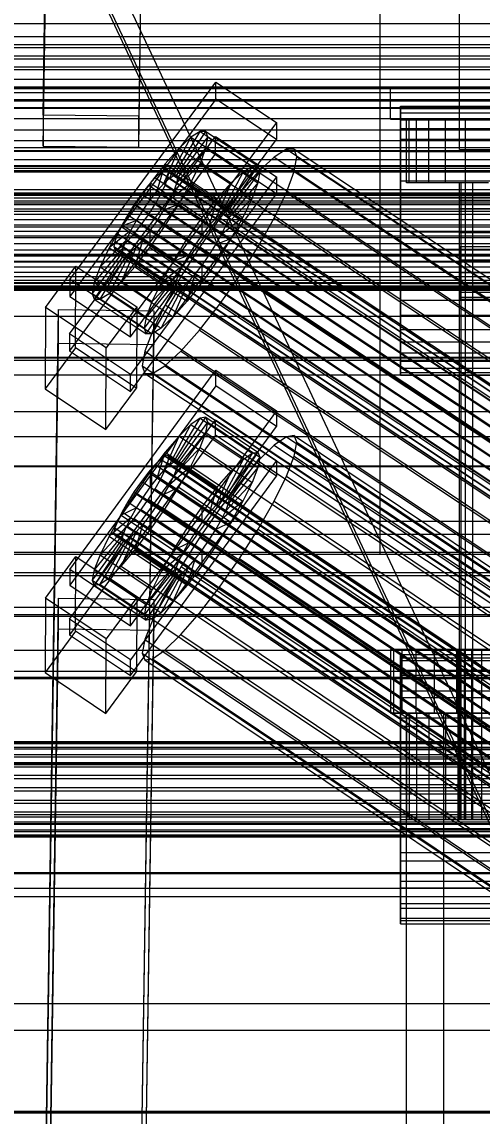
# Model space of a CAD drawing. Header units: millimetres. Extents: x -191664 to 191490, y -197311 to 10263.
# Drawn here: x -382.5 to -295.7, y -31105.9 to -30899.7 of the extents above; entities that cross this region are included whole.
import ezdxf

# ---------------------------------------------------------------- set-up
doc = ezdxf.new("R2010")
doc.units = ezdxf.units.MM
for name, color, linetype, lineweight in [('COTAS_USUARIO', 1, 'Continuous', 0), ('frontal_briquetadora', 7, 'Continuous', 0), ('frontal_C01', 7, 'Continuous', 0), ('frontal_C02', 7, 'Continuous', 0), ('frontal_C03', 7, 'Continuous', 0), ('frontal_C05', 7, 'Continuous', 0), ('frontal_mezcladora', 7, 'Continuous', 0), ('frontal_secador', 7, 'Continuous', 0), ('frontal_tolva-C01', 7, 'Continuous', 0)]:
    doc.layers.add(name, color=color, linetype=linetype, lineweight=lineweight)
doc.dimstyles.new('PLANTA_100', dxfattribs={"dimtxt": 250, "dimasz": 150, "dimexe": 150, "dimexo": 80, "dimgap": 100, "dimtad": 1, "dimtih": 1, "dimtoh": 1, "dimdec": 1, "dimdsep": 46, "dimcen": 0.09, "dimclrd": 1, "dimclre": 1, "dimclrt": 1, "dimadec": 0, "dimazin": 0, "dimtfac": 1, "dimtdec": 4, "dimtofl": 0, "dimtmove": 0, "dimatfit": 3, "dimfxl": 1, "dimtolj": 1, "dimtzin": 0, "dimarcsym": 0})

# ---------------------------------------------------------------- blocks, each defined once
blk = doc.blocks.new('*D108')
at = {"layer": 'COTAS_USUARIO', "color": 1, "lineweight": -2, "transparency": 16777216}
for p, q in [((-80, -30400), (-1350, -30400)), ((-1200, -31850), (-1200, -30550)), ((-80, -32000), (-1350, -32000))]:
    blk.add_line(p, q, dxfattribs=at)
at = {"layer": 'COTAS_USUARIO', "color": 1, "transparency": 16777216}
for points in [[(-1225, -30550), (-1175, -30550), (-1200, -30400)], [(-1225, -31850), (-1175, -31850), (-1200, -32000)]]:
    blk.add_solid(points, dxfattribs=at)
at = {"layer": 'Defpoints', "color": 0, "transparency": 16777216}
for p in [(-1200, -30400), (0, -30400), (0, -32000)]:
    blk.add_point(p, dxfattribs=at)
blk = doc.blocks.new('*D109')
at = {"layer": 'COTAS_USUARIO', "color": 1, "lineweight": -2, "transparency": 16777216}
for p, q in [((-80, -28700), (-1350, -28700)), ((-1200, -31850), (-1200, -28850)), ((-80, -32000), (-1350, -32000))]:
    blk.add_line(p, q, dxfattribs=at)
at = {"layer": 'COTAS_USUARIO', "color": 1, "transparency": 16777216}
for points in [[(-1225, -28850), (-1175, -28850), (-1200, -28700)], [(-1225, -31850), (-1175, -31850), (-1200, -32000)]]:
    blk.add_solid(points, dxfattribs=at)
at = {"layer": 'Defpoints', "color": 0, "transparency": 16777216}
for p in [(-1200, -28700), (0, -28700), (0, -32000)]:
    blk.add_point(p, dxfattribs=at)
blk = doc.blocks.new('*D110')
at = {"layer": 'COTAS_USUARIO', "color": 1, "lineweight": -2, "transparency": 16777216}
for p, q in [((-80, -30350), (-1350, -30350)), ((-1200, -31850), (-1200, -30500)), ((-80, -32000), (-1350, -32000))]:
    blk.add_line(p, q, dxfattribs=at)
at = {"layer": 'COTAS_USUARIO', "color": 1, "transparency": 16777216}
for points in [[(-1225, -30500), (-1175, -30500), (-1200, -30350)], [(-1225, -31850), (-1175, -31850), (-1200, -32000)]]:
    blk.add_solid(points, dxfattribs=at)
at = {"layer": 'Defpoints', "color": 0, "transparency": 16777216}
for p in [(-1200, -30350), (0, -30350), (0, -32000)]:
    blk.add_point(p, dxfattribs=at)
blk = doc.blocks.new('*D111')
at = {"layer": 'COTAS_USUARIO', "color": 1, "lineweight": -2, "transparency": 16777216}
for p, q in [((-80, -27700), (-1350, -27700)), ((-1200, -31850), (-1200, -27850)), ((-80, -32000), (-1350, -32000))]:
    blk.add_line(p, q, dxfattribs=at)
at = {"layer": 'COTAS_USUARIO', "color": 1, "transparency": 16777216}
for points in [[(-1225, -27850), (-1175, -27850), (-1200, -27700)], [(-1225, -31850), (-1175, -31850), (-1200, -32000)]]:
    blk.add_solid(points, dxfattribs=at)
at = {"layer": 'Defpoints', "color": 0, "transparency": 16777216}
for p in [(-1200, -27700), (0, -27700), (0, -32000)]:
    blk.add_point(p, dxfattribs=at)
blk = doc.blocks.new('*D121')
at = {"layer": 'COTAS_USUARIO', "color": 1, "lineweight": -2, "transparency": 16777216}
for p, q in [((-80, -29000), (-1350, -29000)), ((-1200, -31850), (-1200, -29150)), ((-80, -32000), (-1350, -32000))]:
    blk.add_line(p, q, dxfattribs=at)
at = {"layer": 'COTAS_USUARIO', "color": 1, "transparency": 16777216}
for points in [[(-1225, -29150), (-1175, -29150), (-1200, -29000)], [(-1225, -31850), (-1175, -31850), (-1200, -32000)]]:
    blk.add_solid(points, dxfattribs=at)
at = {"layer": 'Defpoints', "color": 0, "transparency": 16777216}
for p in [(-1200, -29000), (0, -29000), (0, -32000)]:
    blk.add_point(p, dxfattribs=at)

msp = doc.modelspace()

# ---------------------------------------------------------------- linework, layer by layer
at = {"layer": 'frontal_briquetadora', "color": 251, "true_color": 0x53616b}
for p, q in [((-315, -31000), (-315, -30710)), ((-1330, -30940), (340, -30940)), ((-1330, -30950), (340, -30950)), ((-1330, -31000), (490, -31000)), ((-430, -31000), (-315, -31000)), ((-1330, -31010), (490, -31010))]:
    msp.add_line(p, q, dxfattribs=at)
at = {"layer": 'frontal_C01', "color": 139, "true_color": 0x354b57}
for p, q in [((-373.5, -30948.26), (-345.97, -30911.02)), ((-345.98, -30914.22), (-345.97, -30911.02)), ((-345.97, -30911.02), (-334.5, -30918.63)), ((-345.98, -30914.22), (-373.51, -30951.46)), ((-334.51, -30921.83), (-345.98, -30914.22)), ((-334.5, -30918.63), (-362.03, -30955.87)), ((-334.5, -30918.63), (-334.51, -30921.83)), ((-373.54, -30958.5), (-346.01, -30921.26)), ((-362.04, -30959.07), (-334.51, -30921.83)), ((-346.02, -30924.47), (-346.01, -30921.26)), ((-346.01, -30921.26), (-334.54, -30928.88)), ((-346.02, -30924.47), (-373.55, -30961.71)), ((-334.55, -30932.08), (-346.02, -30924.47)), ((-334.54, -30928.88), (-362.07, -30966.12)), ((-334.54, -30928.88), (-334.55, -30932.08)), ((-362.08, -30969.32), (-334.55, -30932.08)), ((-378.09, -30953.5), (-372.35, -30945.75)), ((-372.41, -30961.11), (-372.35, -30945.75)), ((-372.35, -30945.75), (-360.88, -30953.36)), ((-373.5, -30948.26), (-373.51, -30951.46)), ((-362.03, -30955.87), (-373.5, -30948.26)), ((-450, -30950.26), (450, -30950.26)), ((-373.51, -30951.46), (-362.04, -30959.07)), ((-378.51, -31145.86), (-375.64, -30953.91)), ((-378.09, -30953.5), (-378.14, -30968.87)), ((-366.62, -30961.12), (-378.09, -30953.5)), ((-375.64, -30960.32), (-375.64, -30953.91)), ((-375.64, -30953.91), (-357.65, -30954.15)), ((-360.88, -30953.36), (-366.62, -30961.12)), ((-360.88, -30953.36), (-360.94, -30968.73)), ((-357.65, -30954.15), (-360.51, -31146.1)), ((-357.65, -30954.15), (-357.65, -30960.56)), ((-362.04, -30959.07), (-362.03, -30955.87)), ((-373.54, -30958.5), (-373.55, -30961.71)), ((-362.07, -30966.12), (-373.54, -30958.5)), ((-378.51, -31152.27), (-375.64, -30960.32)), ((-357.65, -30960.56), (-375.64, -30960.32)), ((-360.51, -31152.51), (-357.65, -30960.56)), ((450, -30963.07), (-450, -30963.07)), ((-372.41, -30961.11), (-378.14, -30968.87)), ((-373.55, -30961.71), (-362.08, -30969.32)), ((-360.94, -30968.73), (-372.41, -30961.11)), ((-366.68, -30976.48), (-366.62, -30961.12)), ((-362.08, -30969.32), (-362.07, -30966.12)), ((-378.14, -30968.87), (-366.68, -30976.48)), ((-366.68, -30976.48), (-360.94, -30968.73)), ((450, -30983.42), (-450, -30983.42)), ((-450, -30996.23), (450, -30996.23))]:
    msp.add_line(p, q, dxfattribs=at)
at = {"layer": 'frontal_C01', "color": 252, "true_color": 0x83939a}
for p, q in [((-311.15, -30916.82), (-311.15, -30915.54)), ((-311.15, -30915.54), (-311.15, -30915.98)), ((-311.15, -30915.54), (311.15, -30915.54)), ((-311.15, -30915.98), (-311.15, -30918.12)), ((-311.15, -30915.98), (311.15, -30915.98)), ((-311.15, -30919.75), (-311.15, -30916.82)), ((-311.15, -30916.82), (311.15, -30916.82)), ((-311.15, -30918.12), (-311.15, -30921.81)), ((-311.15, -30918.12), (311.15, -30918.12)), ((-311.15, -30924.11), (-311.15, -30919.75)), ((-311.15, -30919.75), (311.15, -30919.75)), ((-311.15, -30921.81), (-311.15, -30926.8)), ((-311.15, -30921.81), (311.15, -30921.81)), ((-332.63, -30923.7), (-334.94, -30925.15)), ((-331.18, -30923.69), (-332.63, -30923.7)), ((-332.63, -30923.7), (-148.32, -31046.03)), ((-330.69, -30925.12), (-331.18, -30923.69)), ((-331.18, -30923.69), (-146.87, -31046.02)), ((-334.94, -30925.15), (-337.95, -30927.93)), ((-334.94, -30925.15), (-150.63, -31047.48)), ((-331.2, -30927.9), (-330.69, -30925.12)), ((-330.69, -30925.12), (-146.38, -31047.46)), ((-311.15, -30929.62), (-311.15, -30924.11)), ((-311.15, -30924.11), (311.15, -30924.11)), ((-337.95, -30927.93), (-341.46, -30931.87)), ((-337.95, -30927.93), (-153.64, -31050.27)), ((-332.66, -30931.83), (-331.2, -30927.9)), ((-331.2, -30927.9), (-146.89, -31050.23)), ((-311.15, -30926.8), (-311.15, -30932.76)), ((-311.15, -30926.8), (311.15, -30926.8)), ((-311.15, -30935.9), (-311.15, -30929.62)), ((-311.15, -30929.62), (311.15, -30929.62)), ((-341.46, -30931.87), (-345.23, -30936.7)), ((-341.46, -30931.87), (-157.15, -31054.21)), ((-334.98, -30936.65), (-332.66, -30931.83)), ((-332.66, -30931.83), (-148.35, -31054.16)), ((-311.15, -30932.76), (-311.15, -30939.26)), ((311.15, -30932.76), (-311.15, -30932.76)), ((-311.15, -30942.51), (-311.15, -30935.9)), ((-311.15, -30935.9), (311.15, -30935.9)), ((-345.23, -30936.7), (-349, -30942.07)), ((-160.92, -31059.03), (-345.23, -30936.7)), ((-338, -30942.02), (-334.98, -30936.65)), ((-334.98, -30936.65), (-150.67, -31058.98)), ((-311.15, -30939.26), (-311.15, -30945.88)), ((-311.15, -30939.26), (311.15, -30939.26)), ((-349, -30942.07), (-352.52, -30947.64)), ((-349, -30942.07), (-164.69, -31064.41)), ((-341.52, -30947.58), (-338, -30942.02)), ((-338, -30942.02), (-153.69, -31064.35)), ((-311.15, -30949.02), (-311.15, -30942.51)), ((-311.15, -30942.51), (311.15, -30942.51)), ((-311.15, -30945.88), (-311.15, -30952.15)), ((-311.15, -30945.88), (311.15, -30945.88)), ((-352.52, -30947.64), (-355.54, -30953.01)), ((-352.52, -30947.64), (-168.21, -31069.97)), ((-345.29, -30952.96), (-341.52, -30947.58)), ((-341.52, -30947.58), (-157.21, -31069.92)), ((-311.15, -30954.97), (-311.15, -30949.02)), ((-311.15, -30949.02), (311.15, -30949.02)), ((-311.15, -30952.15), (-311.15, -30957.66)), ((-311.15, -30952.15), (311.15, -30952.15)), ((-355.54, -30953.01), (-357.86, -30957.83)), ((-355.54, -30953.01), (-171.23, -31075.34)), ((-349.06, -30957.78), (-345.29, -30952.96)), ((-345.29, -30952.96), (-160.98, -31075.29)), ((-311.15, -30959.96), (-311.15, -30954.97)), ((-311.15, -30954.97), (311.15, -30954.97)), ((-357.86, -30957.83), (-359.33, -30961.76)), ((-357.86, -30957.83), (-173.55, -31080.16)), ((-352.57, -30961.73), (-349.06, -30957.78)), ((-349.06, -30957.78), (-164.75, -31080.12)), ((-311.15, -30957.66), (-311.15, -30962.03)), ((-311.15, -30957.66), (311.15, -30957.66)), ((-311.15, -30963.65), (-311.15, -30959.96)), ((-311.15, -30959.96), (311.15, -30959.96)), ((-359.33, -30961.76), (-359.83, -30964.54)), ((-359.33, -30961.76), (-175.02, -31084.09)), ((-355.58, -30964.51), (-352.57, -30961.73)), ((-352.57, -30961.73), (-168.26, -31084.06)), ((-311.15, -30962.03), (-311.15, -30964.95)), ((-311.15, -30962.03), (311.15, -30962.03)), ((-359.83, -30964.54), (-359.34, -30965.97)), ((-359.83, -30964.54), (-175.52, -31086.87)), ((-357.89, -30965.96), (-355.58, -30964.51)), ((-355.58, -30964.51), (-171.28, -31086.85)), ((-311.15, -30965.79), (-311.15, -30963.65)), ((-311.15, -30963.65), (311.15, -30963.65)), ((-311.15, -30964.95), (-311.15, -30966.24)), ((-311.15, -30964.95), (311.15, -30964.95)), ((-359.34, -30965.97), (-357.89, -30965.96)), ((-359.34, -30965.97), (-175.03, -31088.3)), ((-357.89, -30965.96), (-173.58, -31088.29)), ((-311.15, -30966.24), (-311.15, -30965.79)), ((-311.15, -30965.79), (311.15, -30965.79)), ((-311.15, -30966.24), (311.15, -30966.24))]:
    msp.add_line(p, q, dxfattribs=at)
at = {"layer": 'frontal_C01', "color": 155, "true_color": 0x617580}
for p, q in [((-354.71, -30929.16), (-350.65, -30921.41)), ((-353.89, -30928.64), (-348.92, -30920.32)), ((-353.38, -30928.64), (-347.84, -30920.32)), ((-353.21, -30929.15), (-347.47, -30921.39)), ((-350.65, -30921.41), (-352.9, -30923.49)), ((-348.92, -30920.32), (-350.65, -30921.41)), ((-350.65, -30921.41), (-340.82, -30927.93)), ((-348.92, -30920.32), (-339.09, -30926.85)), ((-347.84, -30920.32), (-348.92, -30920.32)), ((-347.85, -30923.47), (-347.47, -30921.39)), ((-347.84, -30920.32), (-338.01, -30926.84)), ((-347.47, -30921.39), (-347.84, -30920.32)), ((-347.47, -30921.39), (-337.64, -30927.91)), ((-355.78, -30930.14), (-352.9, -30923.49)), ((-352.9, -30923.49), (-355.53, -30926.44)), ((-353.38, -30930.13), (-347.85, -30923.47)), ((-352.9, -30923.49), (-343.07, -30930.02)), ((-348.94, -30926.41), (-347.85, -30923.47)), ((-347.85, -30923.47), (-338.02, -30929.99)), ((-355.53, -30926.44), (-358.34, -30930.05)), ((-357.02, -30931.54), (-355.53, -30926.44)), ((-355.53, -30926.44), (-345.7, -30932.96)), ((-353.9, -30931.52), (-348.94, -30926.41)), ((-350.68, -30930.01), (-348.94, -30926.41)), ((-348.94, -30926.41), (-339.11, -30932.93)), ((-340.82, -30927.93), (-344.88, -30935.68)), ((-339.09, -30926.85), (-344.06, -30935.17)), ((-338.01, -30926.84), (-343.55, -30935.16)), ((-337.64, -30927.91), (-343.38, -30935.67)), ((-343.07, -30930.02), (-340.82, -30927.93)), ((-340.82, -30927.93), (-339.09, -30926.85)), ((-339.09, -30926.85), (-338.01, -30926.84)), ((-337.64, -30927.91), (-338.02, -30929.99)), ((-338.01, -30926.84), (-337.64, -30927.91)), ((-358.34, -30930.05), (-361.17, -30934.07)), ((-358.34, -30930.05), (-358.36, -30933.25)), ((-348.52, -30936.57), (-358.34, -30930.05)), ((-357.02, -30931.54), (-355.78, -30930.14)), ((-355.78, -30930.14), (-354.71, -30929.16)), ((-345.95, -30936.67), (-355.78, -30930.14)), ((-354.72, -30933.23), (-350.68, -30930.01)), ((-354.71, -30929.16), (-353.89, -30928.64)), ((-344.88, -30935.68), (-354.71, -30929.16)), ((-353.38, -30930.13), (-353.9, -30931.52)), ((-344.06, -30935.17), (-353.89, -30928.64)), ((-353.89, -30928.64), (-353.38, -30928.64)), ((-343.55, -30935.16), (-353.38, -30928.64)), ((-353.38, -30928.64), (-353.21, -30929.15)), ((-353.21, -30929.15), (-353.38, -30930.13)), ((-343.55, -30936.66), (-353.38, -30930.13)), ((-343.38, -30935.67), (-353.21, -30929.15)), ((-352.94, -30934.03), (-350.68, -30930.01)), ((-350.68, -30930.01), (-340.85, -30936.53)), ((-343.07, -30930.02), (-345.95, -30936.67)), ((-345.7, -30932.96), (-343.07, -30930.02)), ((-338.02, -30929.99), (-343.55, -30936.66)), ((-338.02, -30929.99), (-339.11, -30932.93)), ((-358.36, -30933.25), (-357.02, -30931.54)), ((-347.19, -30938.06), (-357.02, -30931.54)), ((-353.9, -30931.52), (-354.72, -30933.23)), ((-344.07, -30938.05), (-353.9, -30931.52)), ((-361.17, -30934.07), (-363.8, -30938.23)), ((-359.69, -30935.15), (-361.17, -30934.07)), ((-361.17, -30934.07), (-351.34, -30940.59)), ((-359.69, -30935.15), (-358.36, -30933.25)), ((-358.36, -30933.25), (-348.53, -30939.77)), ((-354.72, -30933.23), (-355.8, -30935.13)), ((-355.8, -30935.13), (-352.94, -30934.03)), ((-355.57, -30938.19), (-352.94, -30934.03)), ((-344.9, -30939.76), (-354.72, -30933.23)), ((-352.94, -30934.03), (-343.11, -30940.55)), ((-348.52, -30936.57), (-345.7, -30932.96)), ((-345.7, -30932.96), (-347.19, -30938.06)), ((-339.11, -30932.93), (-344.07, -30938.05)), ((-339.11, -30932.93), (-340.85, -30936.53)), ((-360.94, -30937.13), (-359.69, -30935.15)), ((-349.86, -30941.68), (-359.69, -30935.15)), ((-355.8, -30935.13), (-357.04, -30937.11)), ((-345.97, -30941.66), (-355.8, -30935.13)), ((-344.88, -30935.68), (-345.95, -30936.67)), ((-344.06, -30935.17), (-344.88, -30935.68)), ((-343.55, -30935.16), (-344.06, -30935.17)), ((-343.38, -30935.67), (-343.55, -30935.16)), ((-343.55, -30936.66), (-343.38, -30935.67)), ((-363.8, -30938.23), (-366.06, -30942.25)), ((-360.94, -30937.13), (-363.8, -30938.23)), ((-363.8, -30938.23), (-353.97, -30944.76)), ((-362.01, -30939.03), (-360.94, -30937.13)), ((-351.11, -30943.65), (-360.94, -30937.13)), ((-358.39, -30942.21), (-355.57, -30938.19)), ((-357.04, -30937.11), (-358.38, -30939.01)), ((-357.04, -30937.11), (-355.57, -30938.19)), ((-347.21, -30943.63), (-357.04, -30937.11)), ((-355.57, -30938.19), (-345.74, -30944.72)), ((-351.34, -30940.59), (-348.52, -30936.57)), ((-348.53, -30939.77), (-348.52, -30936.57)), ((-347.19, -30938.06), (-348.53, -30939.77)), ((-345.95, -30936.67), (-347.19, -30938.06)), ((-340.85, -30936.53), (-344.9, -30939.76)), ((-344.9, -30939.76), (-344.07, -30938.05)), ((-344.07, -30938.05), (-343.55, -30936.66)), ((-340.85, -30936.53), (-343.11, -30940.55)), ((-362.01, -30939.03), (-366.06, -30942.25)), ((-362.83, -30940.74), (-362.01, -30939.03)), ((-352.18, -30945.55), (-362.01, -30939.03)), ((-358.38, -30939.01), (-359.71, -30940.72)), ((-358.38, -30939.01), (-358.39, -30942.21)), ((-348.55, -30945.54), (-358.38, -30939.01)), ((-348.53, -30939.77), (-349.86, -30941.68)), ((-345.97, -30941.66), (-344.9, -30939.76)), ((-363.35, -30942.13), (-368.89, -30948.79)), ((-362.83, -30940.74), (-367.79, -30945.85)), ((-366.06, -30942.25), (-367.79, -30945.85)), ((-366.06, -30942.25), (-356.23, -30948.78)), ((-360.96, -30942.12), (-363.84, -30948.77)), ((-363.53, -30943.11), (-363.35, -30942.13)), ((-363.35, -30942.13), (-362.83, -30940.74)), ((-353.52, -30948.65), (-363.35, -30942.13)), ((-353, -30947.26), (-362.83, -30940.74)), ((-360.96, -30942.12), (-362.03, -30943.11)), ((-359.71, -30940.72), (-361.21, -30945.82)), ((-361.21, -30945.82), (-358.39, -30942.21)), ((-359.71, -30940.72), (-360.96, -30942.12)), ((-351.13, -30948.64), (-360.96, -30942.12)), ((-349.88, -30947.25), (-359.71, -30940.72)), ((-358.39, -30942.21), (-348.56, -30948.74)), ((-353.97, -30944.76), (-351.34, -30940.59)), ((-351.34, -30940.59), (-349.86, -30941.68)), ((-349.86, -30941.68), (-351.11, -30943.65)), ((-347.21, -30943.63), (-345.97, -30941.66)), ((-343.11, -30940.55), (-345.97, -30941.66)), ((-343.11, -30940.55), (-345.74, -30944.72)), ((-363.53, -30943.11), (-369.27, -30950.87)), ((-363.36, -30943.62), (-368.9, -30951.94)), ((-362.84, -30943.62), (-367.82, -30951.94)), ((-362.03, -30943.11), (-366.09, -30950.85)), ((-363.36, -30943.62), (-363.53, -30943.11)), ((-353.7, -30949.64), (-363.53, -30943.11)), ((-362.84, -30943.62), (-363.36, -30943.62)), ((-353.53, -30950.14), (-363.36, -30943.62)), ((-362.03, -30943.11), (-362.84, -30943.62)), ((-353.01, -30950.14), (-362.84, -30943.62)), ((-352.2, -30949.63), (-362.03, -30943.11)), ((-353.97, -30944.76), (-351.11, -30943.65)), ((-351.11, -30943.65), (-352.18, -30945.55)), ((-348.55, -30945.54), (-347.21, -30943.63)), ((-345.74, -30944.72), (-347.21, -30943.63)), ((-367.79, -30945.85), (-368.89, -30948.79)), ((-367.79, -30945.85), (-357.96, -30952.38)), ((-363.84, -30948.77), (-361.21, -30945.82)), ((-361.21, -30945.82), (-351.38, -30952.35)), ((-356.23, -30948.78), (-353.97, -30944.76)), ((-356.23, -30948.78), (-352.18, -30945.55)), ((-352.18, -30945.55), (-353, -30947.26)), ((-349.88, -30947.25), (-348.55, -30945.54)), ((-345.74, -30944.72), (-348.56, -30948.74)), ((-348.56, -30948.74), (-348.55, -30945.54)), ((-359.06, -30955.32), (-353.52, -30948.65)), ((-357.96, -30952.38), (-353, -30947.26)), ((-354.01, -30955.29), (-351.13, -30948.64)), ((-353.52, -30948.65), (-353.7, -30949.64)), ((-353, -30947.26), (-353.52, -30948.65)), ((-352.2, -30949.63), (-351.13, -30948.64)), ((-351.38, -30952.35), (-349.88, -30947.25)), ((-351.13, -30948.64), (-349.88, -30947.25)), ((-368.89, -30948.79), (-369.27, -30950.87)), ((-368.89, -30948.79), (-359.06, -30955.32)), ((-366.09, -30950.85), (-363.84, -30948.77)), ((-363.84, -30948.77), (-354.01, -30955.29)), ((-359.44, -30957.4), (-353.7, -30949.64)), ((-359.07, -30958.47), (-353.53, -30950.14)), ((-357.99, -30958.46), (-353.01, -30950.14)), ((-357.96, -30952.38), (-356.23, -30948.78)), ((-356.26, -30957.38), (-352.2, -30949.63)), ((-353.7, -30949.64), (-353.53, -30950.14)), ((-353.53, -30950.14), (-353.01, -30950.14)), ((-353.01, -30950.14), (-352.2, -30949.63)), ((-348.56, -30948.74), (-351.38, -30952.35)), ((-369.27, -30950.87), (-368.9, -30951.94)), ((-369.27, -30950.87), (-359.44, -30957.4)), ((-368.9, -30951.94), (-367.82, -30951.94)), ((-368.9, -30951.94), (-359.07, -30958.47)), ((-367.82, -30951.94), (-366.09, -30950.85)), ((-367.82, -30951.94), (-357.99, -30958.46)), ((-366.09, -30950.85), (-356.26, -30957.38)), ((-359.06, -30955.32), (-357.96, -30952.38)), ((-351.38, -30952.35), (-354.01, -30955.29)), ((-359.44, -30957.4), (-359.06, -30955.32)), ((-354.01, -30955.29), (-356.26, -30957.38)), ((-359.07, -30958.47), (-359.44, -30957.4)), ((-357.99, -30958.46), (-359.07, -30958.47)), ((-356.26, -30957.38), (-357.99, -30958.46))]:
    msp.add_line(p, q, dxfattribs=at)
at = {"layer": 'frontal_C01', "color": 9, "true_color": 0xbac6cb}
for p, q in [((-356.35, -30928.07), (-357.42, -30929.06)), ((-355.53, -30927.56), (-356.35, -30928.07)), ((-356.35, -30928.07), (-142.55, -31069.97)), ((-355.02, -30927.55), (-355.53, -30927.56)), ((-355.53, -30927.56), (-141.73, -31069.46)), ((-354.84, -30928.06), (-355.02, -30927.55)), ((-355.02, -30927.55), (-141.22, -31069.46)), ((-355.02, -30929.04), (-354.84, -30928.06)), ((-354.84, -30928.06), (-141.04, -31069.97)), ((-357.42, -30929.06), (-358.66, -30930.45)), ((-357.42, -30929.06), (-143.62, -31070.96)), ((-355.54, -30930.44), (-355.02, -30929.04)), ((-355.02, -30929.04), (-141.22, -31070.95)), ((-440, -30931.91), (440, -30931.91)), ((-440, -30932.06), (440, -30932.06)), ((-360, -30932.16), (-361.33, -30934.07)), ((-358.66, -30930.45), (-360, -30932.16)), ((-146.2, -31074.07), (-360, -30932.16)), ((-358.66, -30930.45), (-144.86, -31072.36)), ((-357.43, -30934.05), (-356.36, -30932.14)), ((-356.36, -30932.14), (-355.54, -30930.44)), ((-356.36, -30932.14), (-142.56, -31074.05)), ((-355.54, -30930.44), (-141.74, -31072.34)), ((-440, -30932.36), (440, -30932.36)), ((-440, -30932.82), (440, -30932.82)), ((-440, -30933.4), (440, -30933.4)), ((-440, -30934.13), (440, -30934.13)), ((-361.33, -30934.07), (-362.58, -30936.04)), ((-361.33, -30934.07), (-147.53, -31075.97)), ((-358.68, -30936.02), (-357.43, -30934.05)), ((-357.43, -30934.05), (-143.64, -31075.95)), ((-440, -30934.94), (440, -30934.94)), ((-440, -30935.9), (440, -30935.9)), ((-362.58, -30936.04), (-363.65, -30937.94)), ((-362.58, -30936.04), (-148.78, -31077.94)), ((-360.02, -30937.92), (-358.68, -30936.02)), ((-358.68, -30936.02), (-144.88, -31077.92)), ((-440, -30936.9), (440, -30936.9)), ((440, -30938.01), (-440, -30938.01)), ((-363.65, -30937.94), (-364.47, -30939.65)), ((-363.65, -30937.94), (-149.85, -31079.85)), ((-361.35, -30939.63), (-360.02, -30937.92)), ((-360.02, -30937.92), (-146.22, -31079.83)), ((-440, -30939.12), (440, -30939.12)), ((-440, -30940.31), (440, -30940.31)), ((-364.47, -30939.65), (-364.99, -30941.04)), ((-364.47, -30939.65), (-150.67, -31081.55)), ((-362.6, -30941.03), (-361.35, -30939.63)), ((-361.35, -30939.63), (-147.55, -31081.54)), ((-440, -30941.46), (440, -30941.46)), ((-364.99, -30941.04), (-365.17, -30942.03)), ((-365.17, -30942.03), (-364.99, -30942.53)), ((-365.17, -30942.03), (-151.37, -31083.93)), ((-364.99, -30941.04), (-151.19, -31082.95)), ((-364.48, -30942.53), (-363.66, -30942.02)), ((-363.66, -30942.02), (-362.6, -30941.03)), ((-363.66, -30942.02), (-149.86, -31083.92)), ((-362.6, -30941.03), (-148.8, -31082.93)), ((-440, -30942.66), (440, -30942.66)), ((-440, -30943.77), (440, -30943.77)), ((-364.99, -30942.53), (-364.48, -30942.53)), ((-364.99, -30942.53), (-151.2, -31084.44)), ((-364.48, -30942.53), (-150.68, -31084.44)), ((-440, -30944.88), (440, -30944.88)), ((-440, -30945.88), (440, -30945.88)), ((-440, -30946.83), (440, -30946.83)), ((-440, -30947.65), (440, -30947.65)), ((-440, -30948.38), (440, -30948.38)), ((-440, -30948.95), (440, -30948.95)), ((-440, -30949.41), (440, -30949.41)), ((-440, -30949.71), (440, -30949.71)), ((-440, -30949.87), (440, -30949.87))]:
    msp.add_line(p, q, dxfattribs=at)
at = {"layer": 'frontal_C02', "color": 139, "true_color": 0x354b57}
for p, q in [((-378.51, -30917.23), (-375.64, -30723.47)), ((-357.65, -30723.71), (-360.51, -30917.48)), ((-378.51, -30923.08), (-375.64, -30729.31)), ((-360.51, -30923.32), (-357.65, -30729.55)), ((-425, -30911.97), (425, -30911.97)), ((-360.51, -30917.48), (-378.51, -30917.23)), ((-378.51, -30917.23), (-378.51, -30923.08)), ((-360.51, -30923.32), (-360.51, -30917.48)), ((425, -30923.44), (-425, -30923.44)), ((-378.51, -30923.08), (-360.51, -30923.32)), ((425, -30926.81), (-425, -30926.81)), ((-425, -30938.29), (425, -30938.29)), ((-450, -30966.21), (450, -30966.21)), ((-373.5, -31002.92), (-345.97, -30965.33)), ((-345.98, -30968.25), (-345.97, -30965.33)), ((-345.97, -30965.33), (-334.5, -30973.01)), ((-345.98, -30968.25), (-373.51, -31005.84)), ((-334.51, -30975.93), (-345.98, -30968.25)), ((-334.5, -30973.01), (-362.03, -31010.6)), ((-334.5, -30973.01), (-334.51, -30975.93)), ((-373.54, -31012.27), (-346.01, -30974.68)), ((-346.02, -30977.6), (-346.01, -30974.68)), ((-346.01, -30974.68), (-334.54, -30982.36)), ((-362.04, -31013.52), (-334.51, -30975.93)), ((450, -30977.9), (-450, -30977.9)), ((-346.02, -30977.6), (-373.55, -31015.19)), ((-334.55, -30985.28), (-346.02, -30977.6)), ((-334.54, -30982.36), (-362.07, -31019.95)), ((-334.54, -30982.36), (-334.55, -30985.28)), ((-362.08, -31022.88), (-334.55, -30985.28)), ((450, -30999.68), (-450, -30999.68)), ((-378.09, -31008.31), (-372.35, -31000.47)), ((-372.41, -31014.5), (-372.35, -31000.47)), ((-372.35, -31000.47), (-360.88, -31008.16)), ((-373.5, -31002.92), (-373.51, -31005.84)), ((-362.03, -31010.6), (-373.5, -31002.92)), ((-373.51, -31005.84), (-362.04, -31013.52)), ((-378.51, -31202.05), (-375.64, -31008.29)), ((-378.09, -31008.31), (-378.14, -31022.34)), ((-366.62, -31015.99), (-378.09, -31008.31)), ((-375.64, -31014.13), (-375.64, -31008.29)), ((-375.64, -31008.29), (-357.65, -31008.53)), ((-360.88, -31008.16), (-366.62, -31015.99)), ((-360.88, -31008.16), (-360.94, -31022.19)), ((-357.65, -31008.53), (-360.51, -31202.3)), ((-357.65, -31008.53), (-357.65, -31014.38)), ((-450, -31011.37), (450, -31011.37)), ((-373.54, -31012.27), (-373.55, -31015.19)), ((-362.07, -31019.95), (-373.54, -31012.27)), ((-362.04, -31013.52), (-362.03, -31010.6)), ((-378.51, -31207.9), (-375.64, -31014.13)), ((-372.41, -31014.5), (-378.14, -31022.34)), ((-357.65, -31014.38), (-375.64, -31014.13)), ((-360.94, -31022.19), (-372.41, -31014.5)), ((-360.51, -31208.14), (-357.65, -31014.38)), ((-373.55, -31015.19), (-362.08, -31022.88)), ((-366.68, -31030.02), (-366.62, -31015.99)), ((-362.08, -31022.88), (-362.07, -31019.95)), ((-378.14, -31022.34), (-366.68, -31030.02)), ((-366.68, -31030.02), (-360.94, -31022.19))]:
    msp.add_line(p, q, dxfattribs=at)
at = {"layer": 'frontal_C02', "color": 155, "true_color": 0x617580}
for p, q in [((-353.89, -30982.61), (-348.92, -30974.36)), ((-353.38, -30982.54), (-347.84, -30974.21)), ((-353.21, -30982.98), (-347.47, -30975.14)), ((-348.92, -30974.36), (-350.65, -30975.58)), ((-347.84, -30974.21), (-348.92, -30974.36)), ((-348.92, -30974.36), (-339.09, -30980.95)), ((-347.85, -30977.09), (-347.47, -30975.14)), ((-347.84, -30974.21), (-338.01, -30980.8)), ((-347.47, -30975.14), (-347.84, -30974.21)), ((-347.47, -30975.14), (-337.64, -30981.73)), ((-354.71, -30983.18), (-350.65, -30975.58)), ((-353.38, -30983.9), (-347.85, -30977.09)), ((-350.65, -30975.58), (-352.9, -30977.78)), ((-350.65, -30975.58), (-340.82, -30982.16)), ((-348.94, -30979.91), (-347.85, -30977.09)), ((-347.85, -30977.09), (-338.02, -30983.67)), ((-355.78, -30984.22), (-352.9, -30977.78)), ((-352.9, -30977.78), (-355.53, -30980.81)), ((-352.9, -30977.78), (-343.07, -30984.36)), ((-355.53, -30980.81), (-358.34, -30984.47)), ((-357.02, -30985.66), (-355.53, -30980.81)), ((-355.53, -30980.81), (-345.7, -30987.4)), ((-353.9, -30985.24), (-348.94, -30979.91)), ((-350.68, -30983.43), (-348.94, -30979.91)), ((-348.94, -30979.91), (-339.11, -30986.5)), ((-339.09, -30980.95), (-344.06, -30989.19)), ((-338.01, -30980.8), (-343.55, -30989.12)), ((-340.82, -30982.16), (-339.09, -30980.95)), ((-339.09, -30980.95), (-338.01, -30980.8)), ((-338.01, -30980.8), (-337.64, -30981.73)), ((-355.78, -30984.22), (-354.71, -30983.18)), ((-354.72, -30986.9), (-350.68, -30983.43)), ((-354.71, -30983.18), (-353.89, -30982.61)), ((-344.88, -30989.77), (-354.71, -30983.18)), ((-353.89, -30982.61), (-353.38, -30982.54)), ((-344.06, -30989.19), (-353.89, -30982.61)), ((-343.55, -30989.12), (-353.38, -30982.54)), ((-353.38, -30982.54), (-353.21, -30982.98)), ((-353.21, -30982.98), (-353.38, -30983.9)), ((-343.38, -30989.56), (-353.21, -30982.98)), ((-352.94, -30987.39), (-350.68, -30983.43)), ((-350.68, -30983.43), (-340.85, -30990.02)), ((-340.82, -30982.16), (-344.88, -30989.77)), ((-338.02, -30983.67), (-343.55, -30990.48)), ((-337.64, -30981.73), (-343.38, -30989.56)), ((-343.07, -30984.36), (-340.82, -30982.16)), ((-338.02, -30983.67), (-339.11, -30986.5)), ((-337.64, -30981.73), (-338.02, -30983.67)), ((-358.34, -30984.47), (-361.17, -30988.51)), ((-358.34, -30984.47), (-358.36, -30987.39)), ((-358.36, -30987.39), (-357.02, -30985.66)), ((-348.52, -30991.06), (-358.34, -30984.47)), ((-357.02, -30985.66), (-355.78, -30984.22)), ((-347.19, -30992.25), (-357.02, -30985.66)), ((-345.95, -30990.81), (-355.78, -30984.22)), ((-353.9, -30985.24), (-354.72, -30986.9)), ((-353.38, -30983.9), (-353.9, -30985.24)), ((-344.07, -30991.82), (-353.9, -30985.24)), ((-343.55, -30990.48), (-353.38, -30983.9)), ((-343.07, -30984.36), (-345.95, -30990.81)), ((-345.7, -30987.4), (-343.07, -30984.36)), ((-359.69, -30989.31), (-358.36, -30987.39)), ((-358.36, -30987.39), (-348.53, -30993.98)), ((-354.72, -30986.9), (-355.8, -30988.78)), ((-355.8, -30988.78), (-352.94, -30987.39)), ((-355.57, -30991.54), (-352.94, -30987.39)), ((-344.9, -30993.49), (-354.72, -30986.9)), ((-352.94, -30987.39), (-343.11, -30993.98)), ((-348.52, -30991.06), (-345.7, -30987.4)), ((-345.7, -30987.4), (-347.19, -30992.25)), ((-339.11, -30986.5), (-344.07, -30991.82)), ((-339.11, -30986.5), (-340.85, -30990.02)), ((-361.17, -30988.51), (-363.8, -30992.66)), ((-359.69, -30989.31), (-361.17, -30988.51)), ((-361.17, -30988.51), (-351.34, -30995.1)), ((-360.94, -30991.27), (-359.69, -30989.31)), ((-349.86, -30995.89), (-359.69, -30989.31)), ((-355.8, -30988.78), (-357.04, -30990.74)), ((-345.97, -30995.36), (-355.8, -30988.78)), ((-344.88, -30989.77), (-345.95, -30990.81)), ((-344.06, -30989.19), (-344.88, -30989.77)), ((-343.55, -30989.12), (-344.06, -30989.19)), ((-343.38, -30989.56), (-343.55, -30989.12)), ((-343.55, -30990.48), (-343.38, -30989.56)), ((-360.94, -30991.27), (-363.8, -30992.66)), ((-362.01, -30993.15), (-360.94, -30991.27)), ((-351.11, -30997.86), (-360.94, -30991.27)), ((-358.39, -30995.58), (-355.57, -30991.54)), ((-357.04, -30990.74), (-358.38, -30992.66)), ((-357.04, -30990.74), (-355.57, -30991.54)), ((-347.21, -30997.33), (-357.04, -30990.74)), ((-355.57, -30991.54), (-345.74, -30998.12)), ((-351.34, -30995.1), (-348.52, -30991.06)), ((-348.53, -30993.98), (-348.52, -30991.06)), ((-345.95, -30990.81), (-347.19, -30992.25)), ((-340.85, -30990.02), (-344.9, -30993.49)), ((-344.9, -30993.49), (-344.07, -30991.82)), ((-344.07, -30991.82), (-343.55, -30990.48)), ((-340.85, -30990.02), (-343.11, -30993.98)), ((-363.8, -30992.66), (-366.06, -30996.62)), ((-362.01, -30993.15), (-366.06, -30996.62)), ((-363.8, -30992.66), (-353.97, -30999.24)), ((-362.83, -30994.81), (-362.01, -30993.15)), ((-352.18, -30999.73), (-362.01, -30993.15)), ((-358.38, -30992.66), (-359.71, -30994.39)), ((-358.38, -30992.66), (-358.39, -30995.58)), ((-348.55, -30999.24), (-358.38, -30992.66)), ((-348.53, -30993.98), (-349.86, -30995.89)), ((-347.19, -30992.25), (-348.53, -30993.98)), ((-345.97, -30995.36), (-344.9, -30993.49)), ((-343.11, -30993.98), (-345.97, -30995.36)), ((-343.11, -30993.98), (-345.74, -30998.12)), ((-363.35, -30996.15), (-368.89, -31002.96)), ((-362.83, -30994.81), (-367.79, -31000.14)), ((-360.96, -30995.83), (-363.84, -31002.27)), ((-363.53, -30997.07), (-363.35, -30996.15)), ((-363.35, -30996.15), (-362.83, -30994.81)), ((-353.52, -31002.74), (-363.35, -30996.15)), ((-353, -31001.4), (-362.83, -30994.81)), ((-360.96, -30995.83), (-362.03, -30996.87)), ((-359.71, -30994.39), (-361.21, -30999.24)), ((-361.21, -30999.24), (-358.39, -30995.58)), ((-359.71, -30994.39), (-360.96, -30995.83)), ((-351.13, -31002.41), (-360.96, -30995.83)), ((-349.88, -31000.98), (-359.71, -30994.39)), ((-358.39, -30995.58), (-348.56, -31002.16)), ((-353.97, -30999.24), (-351.34, -30995.1)), ((-351.34, -30995.1), (-349.86, -30995.89)), ((-349.86, -30995.89), (-351.11, -30997.86)), ((-347.21, -30997.33), (-345.97, -30995.36)), ((-363.53, -30997.07), (-369.27, -31004.91)), ((-363.36, -30997.51), (-368.9, -31005.84)), ((-362.84, -30997.44), (-367.82, -31005.69)), ((-366.06, -30996.62), (-367.79, -31000.14)), ((-362.03, -30996.87), (-366.09, -31004.47)), ((-366.06, -30996.62), (-356.23, -31003.21)), ((-363.36, -30997.51), (-363.53, -30997.07)), ((-353.7, -31003.66), (-363.53, -30997.07)), ((-362.84, -30997.44), (-363.36, -30997.51)), ((-353.53, -31004.1), (-363.36, -30997.51)), ((-362.03, -30996.87), (-362.84, -30997.44)), ((-353.01, -31004.03), (-362.84, -30997.44)), ((-352.2, -31003.45), (-362.03, -30996.87)), ((-353.97, -30999.24), (-351.11, -30997.86)), ((-351.11, -30997.86), (-352.18, -30999.73)), ((-345.74, -30998.12), (-348.56, -31002.16)), ((-348.55, -30999.24), (-347.21, -30997.33)), ((-345.74, -30998.12), (-347.21, -30997.33)), ((-367.79, -31000.14), (-368.89, -31002.96)), ((-367.79, -31000.14), (-357.96, -31006.72)), ((-363.84, -31002.27), (-361.21, -30999.24)), ((-361.21, -30999.24), (-351.38, -31005.83)), ((-356.23, -31003.21), (-353.97, -30999.24)), ((-356.23, -31003.21), (-352.18, -30999.73)), ((-352.18, -30999.73), (-353, -31001.4)), ((-349.88, -31000.98), (-348.55, -30999.24)), ((-348.56, -31002.16), (-348.55, -30999.24)), ((-366.09, -31004.47), (-363.84, -31002.27)), ((-363.84, -31002.27), (-354.01, -31008.86)), ((-357.96, -31006.72), (-353, -31001.4)), ((-353, -31001.4), (-353.52, -31002.74)), ((-351.38, -31005.83), (-349.88, -31000.98)), ((-348.56, -31002.16), (-351.38, -31005.83)), ((-351.13, -31002.41), (-349.88, -31000.98)), ((-368.89, -31002.96), (-369.27, -31004.91)), ((-368.89, -31002.96), (-359.06, -31009.55)), ((-359.44, -31011.49), (-353.7, -31003.66)), ((-359.07, -31012.42), (-353.53, -31004.1)), ((-359.06, -31009.55), (-353.52, -31002.74)), ((-357.99, -31012.27), (-353.01, -31004.03)), ((-357.96, -31006.72), (-356.23, -31003.21)), ((-356.26, -31011.06), (-352.2, -31003.45)), ((-354.01, -31008.86), (-351.13, -31002.41)), ((-353.52, -31002.74), (-353.7, -31003.66)), ((-353.7, -31003.66), (-353.53, -31004.1)), ((-353.53, -31004.1), (-353.01, -31004.03)), ((-353.01, -31004.03), (-352.2, -31003.45)), ((-352.2, -31003.45), (-351.13, -31002.41)), ((-369.27, -31004.91), (-368.9, -31005.84)), ((-369.27, -31004.91), (-359.44, -31011.49)), ((-368.9, -31005.84), (-367.82, -31005.69)), ((-368.9, -31005.84), (-359.07, -31012.42)), ((-367.82, -31005.69), (-366.09, -31004.47)), ((-367.82, -31005.69), (-357.99, -31012.27)), ((-366.09, -31004.47), (-356.26, -31011.06)), ((-351.38, -31005.83), (-354.01, -31008.86)), ((-359.06, -31009.55), (-357.96, -31006.72)), ((-359.44, -31011.49), (-359.06, -31009.55)), ((-354.01, -31008.86), (-356.26, -31011.06)), ((-359.07, -31012.42), (-359.44, -31011.49)), ((-357.99, -31012.27), (-359.07, -31012.42)), ((-356.26, -31011.06), (-357.99, -31012.27))]:
    msp.add_line(p, q, dxfattribs=at)
at = {"layer": 'frontal_C02', "color": 252, "true_color": 0x83939a}
for p, q in [((-334.94, -30979.49), (-337.95, -30982.43)), ((-332.63, -30977.87), (-334.94, -30979.49)), ((-334.94, -30979.49), (-150.63, -31102.97)), ((-331.18, -30977.67), (-332.63, -30977.87)), ((-332.63, -30977.87), (-148.32, -31101.35)), ((-331.2, -30981.51), (-330.69, -30978.91)), ((-330.69, -30978.91), (-331.18, -30977.67)), ((-331.18, -30977.67), (-146.87, -31101.15)), ((-330.69, -30978.91), (-146.38, -31102.4)), ((-332.66, -30985.29), (-331.2, -30981.51)), ((-331.2, -30981.51), (-146.89, -31105)), ((-337.95, -30982.43), (-341.46, -30986.49)), ((-337.95, -30982.43), (-153.64, -31105.91)), ((-334.98, -30989.99), (-332.66, -30985.29)), ((-332.66, -30985.29), (-148.35, -31108.77)), ((-341.46, -30986.49), (-345.23, -30991.38)), ((-341.46, -30986.49), (-157.15, -31109.97)), ((-345.23, -30991.38), (-349, -30996.78)), ((-160.92, -31114.87), (-345.23, -30991.38)), ((-338, -30995.29), (-334.98, -30989.99)), ((-334.98, -30989.99), (-150.67, -31113.47)), ((-341.52, -31000.83), (-338, -30995.29)), ((-338, -30995.29), (-153.69, -31118.77)), ((-349, -30996.78), (-352.52, -31002.32)), ((-349, -30996.78), (-164.69, -31120.27)), ((-352.52, -31002.32), (-355.54, -31007.62)), ((-352.52, -31002.32), (-168.21, -31125.81)), ((-345.29, -31006.23), (-341.52, -31000.83)), ((-341.52, -31000.83), (-157.21, -31124.31)), ((-349.06, -31011.13), (-345.29, -31006.23)), ((-345.29, -31006.23), (-160.98, -31129.71)), ((-355.54, -31007.62), (-357.86, -31012.32)), ((-355.54, -31007.62), (-171.23, -31131.11)), ((-357.86, -31012.32), (-359.33, -31016.1)), ((-357.86, -31012.32), (-173.55, -31135.81)), ((-352.57, -31015.18), (-349.06, -31011.13)), ((-349.06, -31011.13), (-164.75, -31134.61)), ((-359.33, -31016.1), (-359.83, -31018.7)), ((-359.33, -31016.1), (-175.02, -31139.58)), ((-355.58, -31018.12), (-352.57, -31015.18)), ((-352.57, -31015.18), (-168.26, -31138.67)), ((-359.83, -31018.7), (-359.34, -31019.94)), ((-359.83, -31018.7), (-175.52, -31142.18)), ((-357.89, -31019.75), (-355.58, -31018.12)), ((-355.58, -31018.12), (-171.28, -31141.61)), ((-359.34, -31019.94), (-357.89, -31019.75)), ((-359.34, -31019.94), (-175.03, -31143.43)), ((-357.89, -31019.75), (-173.58, -31143.23)), ((-311.15, -31020.04), (-311.15, -31018.95)), ((-311.15, -31018.95), (-311.15, -31019.58)), ((-311.15, -31018.95), (311.15, -31018.95)), ((-311.15, -31019.58), (-311.15, -31021.9)), ((-311.15, -31019.58), (311.15, -31019.58)), ((-311.15, -31022.79), (-311.15, -31020.04)), ((-311.15, -31020.04), (311.15, -31020.04)), ((-311.15, -31021.9), (-311.15, -31025.76)), ((-311.15, -31021.9), (311.15, -31021.9)), ((-311.15, -31027), (-311.15, -31022.79)), ((-311.15, -31022.79), (311.15, -31022.79)), ((-311.15, -31025.76), (-311.15, -31030.87)), ((-311.15, -31025.76), (311.15, -31025.76)), ((-311.15, -31032.4), (-311.15, -31027)), ((-311.15, -31027), (311.15, -31027)), ((-311.15, -31030.87), (-311.15, -31036.91)), ((-311.15, -31030.87), (311.15, -31030.87)), ((-311.15, -31038.61), (-311.15, -31032.4)), ((-311.15, -31032.4), (311.15, -31032.4)), ((-311.15, -31036.91), (-311.15, -31043.45)), ((311.15, -31036.91), (-311.15, -31036.91)), ((-311.15, -31045.21), (-311.15, -31038.61)), ((-311.15, -31038.61), (311.15, -31038.61)), ((-311.15, -31043.45), (-311.15, -31050.05)), ((-311.15, -31043.45), (311.15, -31043.45)), ((-311.15, -31051.75), (-311.15, -31045.21)), ((-311.15, -31045.21), (311.15, -31045.21)), ((-311.15, -31050.05), (-311.15, -31056.26)), ((-311.15, -31050.05), (311.15, -31050.05)), ((-311.15, -31057.79), (-311.15, -31051.75)), ((-311.15, -31051.75), (311.15, -31051.75)), ((-311.15, -31056.26), (-311.15, -31061.65)), ((-311.15, -31056.26), (311.15, -31056.26)), ((-311.15, -31062.9), (-311.15, -31057.79)), ((-311.15, -31057.79), (311.15, -31057.79)), ((-311.15, -31061.65), (-311.15, -31065.87)), ((-311.15, -31061.65), (311.15, -31061.65)), ((-311.15, -31066.76), (-311.15, -31062.9)), ((-311.15, -31062.9), (311.15, -31062.9)), ((-311.15, -31065.87), (-311.15, -31068.62)), ((-311.15, -31065.87), (311.15, -31065.87)), ((-311.15, -31069.08), (-311.15, -31066.76)), ((-311.15, -31066.76), (311.15, -31066.76)), ((-311.15, -31068.62), (-311.15, -31069.71)), ((-311.15, -31068.62), (311.15, -31068.62)), ((-311.15, -31069.71), (-311.15, -31069.08)), ((-311.15, -31069.08), (311.15, -31069.08)), ((-311.15, -31069.71), (311.15, -31069.71))]:
    msp.add_line(p, q, dxfattribs=at)
at = {"layer": 'frontal_C02', "color": 9, "true_color": 0xbac6cb}
for p, q in [((-355.53, -30981.51), (-356.35, -30982.08)), ((-355.02, -30981.44), (-355.53, -30981.51)), ((-355.53, -30981.51), (-141.73, -31124.75)), ((-354.84, -30981.88), (-355.02, -30981.44)), ((-355.02, -30981.44), (-141.22, -31124.68)), ((-357.42, -30983.12), (-358.66, -30984.56)), ((-356.35, -30982.08), (-357.42, -30983.12)), ((-357.42, -30983.12), (-143.62, -31126.37)), ((-356.35, -30982.08), (-142.55, -31125.32)), ((-355.54, -30984.14), (-355.02, -30982.8)), ((-355.02, -30982.8), (-354.84, -30981.88)), ((-355.02, -30982.8), (-141.22, -31126.04)), ((-354.84, -30981.88), (-141.04, -31125.12)), ((-358.66, -30984.56), (-360, -30986.3)), ((-358.66, -30984.56), (-144.86, -31127.8)), ((-357.43, -30987.68), (-356.36, -30985.8)), ((-356.36, -30985.8), (-355.54, -30984.14)), ((-356.36, -30985.8), (-142.56, -31129.04)), ((-355.54, -30984.14), (-141.74, -31127.38)), ((-360, -30986.3), (-361.33, -30988.21)), ((-146.2, -31129.54), (-360, -30986.3)), ((-358.68, -30989.64), (-357.43, -30987.68)), ((-357.43, -30987.68), (-143.64, -31130.92)), ((-361.33, -30988.21), (-362.58, -30990.17)), ((-361.33, -30988.21), (-147.53, -31131.45)), ((-360.02, -30991.56), (-358.68, -30989.64)), ((-358.68, -30989.64), (-144.88, -31132.89)), ((-362.58, -30990.17), (-363.65, -30992.05)), ((-362.58, -30990.17), (-148.78, -31133.41)), ((-361.35, -30993.29), (-360.02, -30991.56)), ((-360.02, -30991.56), (-146.22, -31134.8)), ((-364.47, -30993.72), (-364.99, -30995.05)), ((-363.65, -30992.05), (-364.47, -30993.72)), ((-364.47, -30993.72), (-150.67, -31136.96)), ((-363.65, -30992.05), (-149.85, -31135.29)), ((-362.6, -30994.73), (-361.35, -30993.29)), ((-361.35, -30993.29), (-147.55, -31136.53)), ((-364.99, -30995.05), (-365.17, -30995.98)), ((-365.17, -30995.98), (-364.99, -30996.42)), ((-365.17, -30995.98), (-151.37, -31139.22)), ((-364.99, -30995.05), (-151.19, -31138.3)), ((-364.48, -30996.35), (-363.66, -30995.77)), ((-363.66, -30995.77), (-362.6, -30994.73)), ((-363.66, -30995.77), (-149.86, -31139.01)), ((-362.6, -30994.73), (-148.8, -31137.97)), ((-364.99, -30996.42), (-364.48, -30996.35)), ((-364.99, -30996.42), (-151.2, -31139.66)), ((-364.48, -30996.35), (-150.68, -31139.59)), ((-440, -31035.34), (440, -31035.34)), ((-440, -31035.56), (440, -31035.56)), ((-440, -31035.72), (440, -31035.72)), ((-440, -31036.38), (440, -31036.38)), ((-440, -31036.7), (440, -31036.7)), ((-440, -31037.75), (440, -31037.75)), ((-440, -31038.19), (440, -31038.19)), ((-440, -31039.56), (440, -31039.56)), ((-440, -31040.1), (440, -31040.1)), ((440, -31041.7), (-440, -31041.7)), ((-440, -31042.3), (440, -31042.3)), ((-440, -31044.02), (440, -31044.02)), ((-440, -31044.64), (440, -31044.64)), ((-440, -31046.36), (440, -31046.36)), ((-440, -31046.96), (440, -31046.96)), ((-440, -31048.56), (440, -31048.56)), ((-440, -31049.1), (440, -31049.1)), ((-440, -31050.47), (440, -31050.47)), ((-440, -31050.91), (440, -31050.91)), ((-440, -31051.96), (440, -31051.96)), ((-440, -31052.28), (440, -31052.28)), ((-440, -31052.94), (440, -31052.94)), ((-440, -31053.1), (440, -31053.1)), ((-440, -31053.32), (440, -31053.32))]:
    msp.add_line(p, q, dxfattribs=at)
at = {"layer": 'frontal_C03', "color": 139, "true_color": 0x354b57}
for p, q in [((-450, -31039.27), (450, -31039.27)), ((450, -31050.83), (-450, -31050.83)), ((450, -31052.95), (-450, -31052.95)), ((-450, -31064.51), (450, -31064.51))]:
    msp.add_line(p, q, dxfattribs=at)
at = {"layer": 'frontal_C03', "color": 9, "true_color": 0xbac6cb}
for p, q in [((-450, -31105), (450, -31105)), ((-450, -31105.28), (450, -31105.28)), ((-450, -31105.33), (450, -31105.33))]:
    msp.add_line(p, q, dxfattribs=at)
at = {"layer": 'frontal_C05', "color": 251, "true_color": 0x5c6a72}
for q in [(-300, -30858), (-270, -30923.75)]:
    msp.add_line((-300, -30923.75), q, dxfattribs=at)
at = {"layer": 'frontal_C05', "color": 251, "true_color": 0x596770}
for p, q in [((-300, -30918), (-300, -30858)), ((-313, -30912), (-257, -30912)), ((-313, -30918), (-313, -30912)), ((-313, -30918), (-257, -30918)), ((-300, -30918), (-270, -30918)), ((-310, -31030), (-260, -31030)), ((-310, -31980), (-310, -31030)), ((-310, -31030), (-303, -31030)), ((-303, -31980), (-303, -31030))]:
    msp.add_line(p, q, dxfattribs=at)
at = {"layer": 'frontal_C05', "color": 253, "true_color": 0xaab3b8}
for p, q in [((-309.52, -30918), (-310, -30918)), ((-310, -30930), (-310, -30918)), ((-308.1, -30918), (-309.52, -30918)), ((-309.52, -30930), (-309.52, -30918)), ((-305.79, -30918), (-308.1, -30918)), ((-308.1, -30930), (-308.1, -30918)), ((-302.68, -30918), (-305.79, -30918)), ((-305.79, -30930), (-305.79, -30918)), ((-298.89, -30918), (-302.68, -30918)), ((-302.68, -30930), (-302.68, -30918)), ((-294.57, -30918), (-298.89, -30918)), ((-298.89, -30930), (-298.89, -30918)), ((-309.52, -30930), (-310, -30930)), ((-308.1, -30930), (-309.52, -30930)), ((-305.79, -30930), (-308.1, -30930)), ((-302.68, -30930), (-305.79, -30930)), ((-298.89, -30930), (-302.68, -30930)), ((-299.71, -30930), (-300, -30930)), ((-300, -31050), (-300, -30930)), ((-298.86, -30930), (-299.71, -30930)), ((-299.71, -31050), (-299.71, -30930)), ((-294.57, -30930), (-298.89, -30930)), ((-297.47, -30930), (-298.86, -30930)), ((-298.86, -31050), (-298.86, -30930)), ((-295.61, -30930), (-297.47, -30930)), ((-297.47, -31050), (-297.47, -30930)), ((-300, -30932.34), (-300, -30932)), ((-250, -30932), (-300, -30932)), ((-300, -30933.34), (-300, -30932.34)), ((-250, -30932.34), (-300, -30932.34)), ((-300, -30934.93), (-300, -30933.34)), ((-250, -30933.34), (-300, -30933.34)), ((-300, -30937), (-300, -30934.93)), ((-250, -30934.93), (-300, -30934.93)), ((-300, -30939.41), (-300, -30937)), ((-250, -30937), (-300, -30937)), ((-300, -30942), (-300, -30939.41)), ((-250, -30939.41), (-300, -30939.41)), ((-300, -30942), (-300, -30944.59)), ((-300, -30942), (-250, -30942)), ((-300, -30944.59), (-300, -30947)), ((-250, -30944.59), (-300, -30944.59)), ((-300, -30947), (-300, -30949.07)), ((-250, -30947), (-300, -30947)), ((-300, -30949.07), (-300, -30950.66)), ((-250, -30949.07), (-300, -30949.07)), ((-300, -30950.66), (-300, -30951.66)), ((-250, -30950.66), (-300, -30950.66)), ((-300, -30951.66), (-300, -30952)), ((-250, -30951.66), (-300, -30951.66)), ((-250, -30952), (-300, -30952)), ((-299.71, -31050), (-300, -31050)), ((-298.86, -31050), (-299.71, -31050)), ((-297.47, -31050), (-298.86, -31050)), ((-295.61, -31050), (-297.47, -31050))]:
    msp.add_line(p, q, dxfattribs=at)
at = {"layer": 'frontal_C05', "color": 253, "true_color": 0xa1a9ac}
for p, q in [((-300.25, -31018), (-313, -31018)), ((-313, -31018), (-312.46, -31018)), ((-313, -31018), (-313, -31030)), ((-299.96, -31018), (-312.46, -31018)), ((-312.46, -31018), (-310.87, -31018)), ((-312.46, -31018), (-312.46, -31030)), ((-299.09, -31018), (-310.87, -31018)), ((-310.87, -31018), (-308.28, -31018)), ((-310.87, -31018), (-310.87, -31030)), ((-297.68, -31018), (-308.28, -31018)), ((-308.28, -31018), (-304.8, -31018)), ((-308.28, -31018), (-308.28, -31030)), ((-295.78, -31018), (-304.8, -31018)), ((-304.8, -31018), (-300.56, -31018)), ((-304.8, -31018), (-304.8, -31030)), ((-293.47, -31018), (-300.56, -31018)), ((-300.56, -31018), (-295.72, -31018)), ((-300.56, -31018), (-300.56, -31030)), ((-299.96, -31018), (-300.25, -31018)), ((-300.25, -31030), (-300.25, -31018)), ((-299.09, -31018), (-299.96, -31018)), ((-299.96, -31030), (-299.96, -31018)), ((-297.68, -31018), (-299.09, -31018)), ((-299.09, -31030), (-299.09, -31018)), ((-295.78, -31018), (-297.68, -31018)), ((-297.68, -31030), (-297.68, -31018)), ((-293.47, -31018), (-295.78, -31018)), ((-295.78, -31030), (-295.78, -31018)), ((-312.46, -31030), (-313, -31030)), ((-313, -31030), (-300.25, -31030)), ((-310.87, -31030), (-312.46, -31030)), ((-312.46, -31030), (-299.96, -31030)), ((-308.28, -31030), (-310.87, -31030)), ((-310.87, -31030), (-299.09, -31030)), ((-300.25, -31030), (-310, -31030)), ((-310, -31030), (-309.52, -31030)), ((-310, -31030), (-310, -31050)), ((-299.96, -31030), (-309.52, -31030)), ((-309.52, -31030), (-308.1, -31030)), ((-309.52, -31030), (-309.52, -31050)), ((-304.8, -31030), (-308.28, -31030)), ((-308.28, -31030), (-297.68, -31030)), ((-299.09, -31030), (-308.1, -31030)), ((-308.1, -31030), (-305.79, -31030)), ((-308.1, -31030), (-308.1, -31050)), ((-297.68, -31030), (-305.79, -31030)), ((-305.79, -31030), (-302.68, -31030)), ((-305.79, -31030), (-305.79, -31050)), ((-300.56, -31030), (-304.8, -31030)), ((-304.8, -31030), (-295.78, -31030)), ((-295.78, -31030), (-302.68, -31030)), ((-302.68, -31030), (-298.89, -31030)), ((-302.68, -31030), (-302.68, -31050)), ((-295.72, -31030), (-300.56, -31030)), ((-300.56, -31030), (-293.47, -31030)), ((-299.96, -31030), (-300.25, -31030)), ((-300.25, -31050), (-300.25, -31030)), ((-299.09, -31030), (-299.96, -31030)), ((-299.96, -31050), (-299.96, -31030)), ((-297.68, -31030), (-299.09, -31030)), ((-299.09, -31050), (-299.09, -31030)), ((-293.47, -31030), (-298.89, -31030)), ((-298.89, -31030), (-294.57, -31030)), ((-298.89, -31030), (-298.89, -31050)), ((-295.78, -31030), (-297.68, -31030)), ((-297.68, -31050), (-297.68, -31030)), ((-293.47, -31030), (-295.78, -31030)), ((-295.78, -31050), (-295.78, -31030)), ((-309.52, -31050), (-310, -31050)), ((-310, -31050), (-300.25, -31050)), ((-308.1, -31050), (-309.52, -31050)), ((-309.52, -31050), (-299.96, -31050)), ((-305.79, -31050), (-308.1, -31050)), ((-308.1, -31050), (-299.09, -31050)), ((-302.68, -31050), (-305.79, -31050)), ((-305.79, -31050), (-297.68, -31050)), ((-298.89, -31050), (-302.68, -31050)), ((-302.68, -31050), (-295.78, -31050)), ((-300.25, -31050), (-299.96, -31050)), ((-299.96, -31050), (-299.09, -31050)), ((-299.09, -31050), (-297.68, -31050)), ((-294.57, -31050), (-298.89, -31050)), ((-298.89, -31050), (-293.47, -31050)), ((-297.68, -31050), (-295.78, -31050)), ((-295.78, -31050), (-293.47, -31050))]:
    msp.add_line(p, q, dxfattribs=at)
at = {"layer": 'frontal_mezcladora', "color": 8, "true_color": 0x667b86}
for p, q in [((-750, -30900), (750, -30900)), ((-750, -30910.5), (750, -30910.5)), ((-750, -31049.5), (750, -31049.5)), ((-750, -31060), (750, -31060))]:
    msp.add_line(p, q, dxfattribs=at)
at = {"layer": 'frontal_mezcladora', "color": 251, "true_color": 0x64686b}
msp.add_line((-600, -30900), (600, -30900), dxfattribs=at)
at = {"layer": 'frontal_secador', "color": 253, "true_color": 0x8d9da5}
for p, q in [((1250, -30902.49), (-1250, -30902.49)), ((-1250, -30908.14), (1250, -30908.14))]:
    msp.add_line(p, q, dxfattribs=at)
at = {"layer": 'frontal_secador', "color": 253, "true_color": 0xa4b0b5}
for p, q in [((1250, -30904), (-1250, -30904)), ((1250, -30904.55), (-1250, -30904.55)), ((1250, -30906.14), (-1250, -30906.14)), ((1250, -30906.71), (-1250, -30906.71)), ((1250, -30908.69), (-1250, -30908.69)), ((1320, -30912), (-1320, -30912)), ((1320, -30912.27), (-1320, -30912.27)), ((1320, -30913.07), (-1320, -30913.07)), ((1250, -30912), (-1250, -30912)), ((1320, -30914.34), (-1320, -30914.34)), ((1250, -30914.65), (-1250, -30914.65)), ((1320, -30916), (-1320, -30916)), ((1250, -30915.86), (-1250, -30915.86)), ((1320, -30917.93), (-1320, -30917.93)), ((-1320, -30920), (1320, -30920)), ((-1250, -30920), (1250, -30920)), ((1320, -30922.07), (-1320, -30922.07)), ((1320, -30924), (-1320, -30924)), ((1320, -30925.66), (-1320, -30925.66)), ((1250, -30924.14), (-1250, -30924.14)), ((1320, -30926.93), (-1320, -30926.93)), ((1320, -30927.73), (-1320, -30927.73)), ((1320, -30928), (-1320, -30928)), ((1250, -30927.29), (-1250, -30927.29)), ((1250, -30928), (-1250, -30928)), ((1250, -30931.31), (-1250, -30931.31)), ((1250, -30933.86), (-1250, -30933.86)), ((1250, -30935.45), (-1250, -30935.45)), ((1250, -30936), (-1250, -30936)), ((1360, -30943.5), (-1360, -30943.5)), ((1250, -30943.75), (-1250, -30943.75)), ((1360, -30944.86), (-1360, -30944.86)), ((1360, -30948.86), (-1360, -30948.86)), ((1360, -30955.22), (-1360, -30955.22)), ((1250, -30962.92), (-1250, -30962.92)), ((1360, -30963.5), (-1360, -30963.5)), ((1360, -30973.15), (-1360, -30973.15)), ((-1360, -30983.5), (1360, -30983.5)), ((-1250, -30983.5), (1250, -30983.5)), ((1360, -30993.85), (-1360, -30993.85)), ((1360, -31003.5), (-1360, -31003.5)), ((1250, -31004.08), (-1250, -31004.08)), ((1360, -31011.78), (-1360, -31011.78)), ((1360, -31018.14), (-1360, -31018.14)), ((1360, -31022.14), (-1360, -31022.14)), ((1360, -31023.5), (-1360, -31023.5)), ((1250, -31023.25), (-1250, -31023.25)), ((1250, -31039.71), (-1250, -31039.71)), ((1250, -31052.35), (-1250, -31052.35)), ((1250, -31060.29), (-1250, -31060.29)), ((1250, -31063), (-1250, -31063))]:
    msp.add_line(p, q, dxfattribs=at)
at = {"layer": 'frontal_secador', "color": 147, "true_color": 0x536c78}
for p, q in [((-1240, -31084.71), (1240, -31084.71)), ((-1240, -31089.71), (1240, -31089.71))]:
    msp.add_line(p, q, dxfattribs=at)
at = {"layer": 'frontal_tolva-C01', "color": 252, "true_color": 0x82949d}
for p, q in [((-225, -31197.38), (-600, -30398.8)), ((-600, -30400), (-225, -31198.57)), ((-596.38, -30398.3), (-221.38, -31196.87))]:
    msp.add_line(p, q, dxfattribs=at)

# ---------------------------------------------------------------- dimensions: what is measured, and where the dimension line sits
at = {"layer": 'COTAS_USUARIO'}
for p2, picture, middle in [((0, -27700), '*D111', (-1200, -29850)), ((0, -28700), '*D109', (-1200, -30350)), ((0, -29000), '*D121', (-1200, -30500)), ((0, -30350), '*D110', (-1200, -31175)), ((0, -30400), '*D108', (-1200, -31200))]:
    dim = msp.add_aligned_dim(p1=(0, -32000), p2=p2, distance=1200, dimstyle='PLANTA_100', dxfattribs=at)
    dim.commit()
    dim.dimension.update_dxf_attribs({"geometry": picture, "text_midpoint": middle})

doc.saveas('drawing.dxf')
